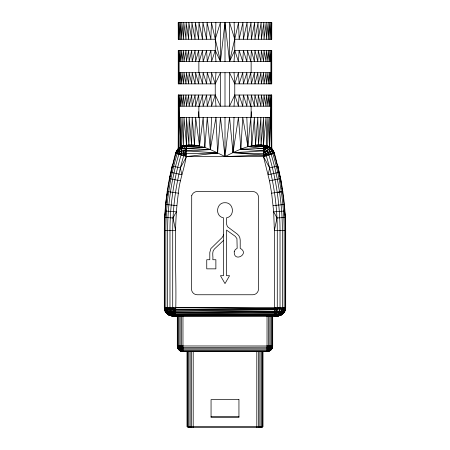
<?xml version="1.0" encoding="UTF-8"?>
<svg xmlns="http://www.w3.org/2000/svg" width="450" height="450" viewBox="0 0 450 450"><rect width="100%" height="100%" fill="white"/><g stroke="black" fill="none" stroke-linecap="round" stroke-linejoin="round"><path stroke-width="0.67" d="M272.779 150.958L274.326 153.298C273.099 149.636 270.146 146.542 266.338 145.597C251.528 142.684 237.808 150.261 225 156.561L220.466 117.337L217.62 152.961L186.531 150.896C182.993 150.587 178.796 150.587 176.074 153.236L175.674 153.298C177.879 145.029 187.616 144.894 194.484 145.226L192.212 117.337L191.582 145.226L189.135 117.337L188.927 145.226L186.39 117.337L186.531 145.226C181.626 145.243 177.12 148.635 175.674 153.298L186.531 156.561L263.469 156.561L274.326 153.298L271.282 153.624L264.538 155.374L263.469 155.081L225 156.561C212.951 150.75 200.441 143.589 186.531 145.226C183.729 145.271 180.99 146.301 178.903 148.179C174.099 152.713 174.561 160.149 172.215 165.898C167.034 187.048 164.374 208.8 164.306 230.58L164.306 307.429C164.25 311.957 168.272 316.029 172.822 315.928L277.194 315.928C281.734 316.012 285.756 311.951 285.694 307.429L285.694 230.58C285.626 208.8 282.966 187.048 277.785 165.898C275.31 159.632 275.873 151.003 269.499 146.964L269.556 117.337M178.256 148.815L178.47 95.023L179.28 106.177L178.903 148.179L178.256 148.815L178.251 95.023L215.235 95.023L220.466 106.177L220.466 72.709L215.235 83.863L215.235 95.023L215.972 106.177M279.382 315.63L282.668 313.931L280.744 315.135L175.118 315.63L170.584 315.63L167.333 313.931L170.584 315.63L172.868 315.928C168.131 316.035 164.925 311.721 164.306 307.429L165.105 311.012L167.372 313.931L283.894 312.593L285.339 309.651L285.694 307.429C285.711 311.974 281.672 316.046 277.121 315.928L278.179 315.855L277.132 315.928C281.694 316.041 285.756 311.985 285.694 307.429L164.306 307.429C164.194 313.178 170.263 317.143 175.641 315.855L274.359 315.928L274.359 230.58L273.673 211.826L271.626 193.174L269.499 180.844L263.469 156.561L263.61 117.337L261.073 145.226L260.865 117.337L258.418 145.226L257.788 117.337L255.516 145.226C262.029 144.529 270.934 145.834 272.914 153.309L272.869 153.737C280.322 178.627 284.141 204.593 284.175 230.58L284.175 307.429C284.282 311.496 281.256 315.832 276.941 315.928C281.503 316.097 285.418 311.918 285.306 307.429L285.306 230.58C285.272 204.486 281.436 178.408 273.954 153.411C272.694 148.809 268.307 145.187 263.469 145.226L265.984 117.337L266.951 145.772L269.499 146.964L271.53 95.023L271.744 148.815L273.144 150.66L274.326 153.298C271.451 143.179 259.65 145.328 251.809 145.597L250.74 117.337L247.899 146.565L264.707 148.978L266.979 150.508L268.312 152.162L269.179 154.114L268.898 154.929C276.233 179.438 279.99 204.998 280.024 230.58L280.024 307.429C279.906 310.472 279.411 314.595 276.193 315.928C280.395 315.849 282.442 311.074 282.375 307.429L282.375 230.58C282.341 204.773 278.544 178.982 271.148 154.254C270.343 150.446 267.058 147.803 263.469 146.745L251.809 145.597L254.402 117.337L255.516 145.226M179.134 83.863L179.134 50.394M270.866 83.863L270.866 50.394M178.251 22.5L178.47 39.234L178.476 22.5L179.134 39.234L179.151 22.5L180.225 39.234L180.264 22.5L181.738 39.234L181.811 22.5L183.662 39.234L183.774 22.5L185.974 39.234L186.131 22.5L188.657 39.234L188.865 22.5L191.678 39.234L191.942 22.5L195.019 39.234L195.345 22.5L198.641 39.234L199.029 22.5L202.511 39.234L202.961 22.5L206.595 39.234L207.112 22.5L210.847 39.234L211.433 22.5L220.466 61.549L220.416 22.5L215.235 39.234L178.251 39.234L178.251 22.5L271.749 22.5L271.53 39.234L271.524 22.5L270.866 39.234L270.849 22.5L269.775 39.234L269.736 22.5L268.262 39.234L268.189 22.5L266.338 39.234L266.226 22.5L264.026 39.234L263.869 22.5L261.343 39.234L261.135 22.5L258.322 39.234L258.058 22.5L254.981 39.234L254.655 22.5L251.359 39.234L250.971 22.5L247.489 39.234L247.039 22.5L243.405 39.234L242.888 22.5L239.153 39.234L238.567 22.5L229.534 61.549L225 22.5L220.466 61.549L215.235 50.394L215.882 22.5M272.914 153.309L274.219 153.225L273.144 150.66L271.254 148.343L270.72 117.337L270.866 95.023M177.322 152.207L177.131 153.737C169.678 178.627 165.859 204.593 165.825 230.58L165.825 307.429C165.718 311.496 168.744 315.832 173.059 315.928L169.228 315.129L167.912 314.179L165.285 311.372L164.661 309.651L174.504 309.651L175.641 309.262L285.615 308.548L283.691 312.907L166.056 312.593L164.61 309.651L164.694 230.58C164.728 204.486 168.564 178.408 176.046 153.411L179.032 151.689L181.446 151.183L210.319 149.631L207.281 117.337L204.846 147.471L186.531 146.745C182.846 146.278 178.751 147.651 176.721 150.907L178.312 148.849L180.979 146.678L182.031 117.337L183.369 145.676L184.016 117.337L186.531 145.226C183.459 147.296 183.617 152.353 183.718 155.717C176.462 179.972 172.744 205.268 172.71 230.58L172.71 307.429C173.047 310.146 172.434 314.201 174.949 315.928L174.409 315.63M165.487 207.799L165.578 204.491L166.708 197.072M234.028 117.337L232.999 152.674L263.469 155.081L270.321 152.021L273.442 151.296M251.319 111.758L251.128 117.337L251.128 106.177M178.346 148.809L176.856 150.66L175.674 153.298C177.261 149.074 182.514 147.943 186.531 148.545L210.319 149.631L211.562 117.337M194.484 145.226L195.598 117.337L199.507 145.873L186.531 146.745L185.293 146.194L182.672 146.503L180.298 147.42M181.502 315.928L181.502 345.966C181.277 347.738 179.662 352.018 182.97 351.63L267.03 351.63C270.056 351.647 272.734 349.003 272.694 345.966L272.694 315.928M268.498 351.439L269.038 349.712L268.498 345.966L268.498 315.928M210.319 149.631L215.972 117.337L217.62 152.961L186.531 156.561L185.006 154.901L185.406 150.789L186.531 146.745M234.675 40.629L234.118 22.5M215.972 61.549L215.235 50.394L178.251 50.394L178.251 83.863L215.235 83.863L215.972 72.709M234.028 61.549L234.765 50.394L234.765 39.234L229.584 22.5L229.534 61.549L234.765 50.394L271.749 50.394L271.749 83.863L234.765 83.863L229.534 72.709L229.534 106.177L234.765 95.023L234.765 83.863L234.028 72.709M234.028 106.177L234.765 95.023L271.749 95.023L271.744 148.815L270.906 148.281L268.661 149.316L263.469 153.63L232.999 152.674L229.534 117.337L225 156.561L225 117.337M179.28 72.709L178.47 83.863L178.47 50.394L179.28 61.549L270.72 61.549L271.53 50.394L271.53 83.863L270.72 72.709L179.28 72.709L180.225 83.863L180.444 72.709L181.738 83.863L182.031 72.709L183.662 83.863L184.016 72.709L185.974 83.863L186.39 72.709L188.657 83.863L189.135 72.709L191.678 83.863L192.212 72.709L195.019 83.863L195.598 72.709L198.641 83.863L199.26 72.709L202.511 83.863L203.169 72.709L206.595 83.863L207.281 72.709L210.847 83.863L211.562 72.709L215.235 83.863M179.134 95.023L179.28 106.177L270.72 106.177L271.53 95.023L271.339 148.404L269.021 146.678L266.108 145.575L265.275 146.008L263.469 148.545L240.896 149.119L238.438 117.337L232.999 152.674L263.469 150.896L266.164 153.276L266.816 154.732L266.282 155.717C273.538 179.972 277.256 205.268 277.29 230.58L277.273 308.548L276.508 313.931L276.019 315.135L275.108 315.928L278.291 315.855L281.132 314.955L168.902 314.955M179.28 61.549L180.225 50.394L180.444 61.549L181.738 50.394L182.031 61.549L183.662 50.394L184.016 61.549L185.974 50.394L186.39 61.549L188.657 50.394L189.135 61.549L191.678 50.394L192.212 61.549L195.019 50.394L195.598 61.549L198.641 50.394L199.26 61.549L202.511 50.394L203.169 61.549L206.595 50.394L207.281 61.549L210.847 50.394L211.562 61.549L215.235 50.394M179.28 106.177L180.225 95.023L180.444 106.177L181.738 95.023L182.031 106.177L183.662 95.023L184.016 106.177L185.974 95.023L186.39 106.177L188.657 95.023L189.135 106.177L191.678 95.023L192.212 106.177L195.019 95.023L195.598 106.177L198.641 95.023L199.26 106.177L202.511 95.023L203.169 106.177L206.595 95.023L207.281 106.177L210.847 95.023L211.562 106.177L215.235 95.023M270.72 72.709L269.775 83.863L269.556 72.709L268.262 83.863L267.969 72.709L266.338 83.863L265.984 72.709L264.026 83.863L263.61 72.709L261.343 83.863L260.865 72.709L258.322 83.863L257.788 72.709L254.981 83.863L254.402 72.709L251.359 83.863L250.74 72.709L247.489 83.863L246.831 72.709L243.405 83.863L242.719 72.709L239.153 83.863L238.438 72.709L234.765 83.863M180.174 147.774L178.852 154.254C171.456 178.982 167.659 204.773 167.625 230.58L167.625 307.429C167.558 311.074 169.605 315.849 173.807 315.928C170.589 314.595 170.094 310.472 169.976 307.429L169.976 230.58C170.01 204.998 173.768 179.438 181.102 154.929C181.192 151.408 181.024 144.534 186.317 145.254L186.531 145.614L199.507 145.873L203.169 117.337L204.846 147.471L186.531 148.545L185.979 148.196C182.469 147.853 178.341 148.748 176.349 151.914M186.531 145.226C187.971 161.708 179.561 176.861 178.38 193.168C172.851 232.712 176.951 272.841 175.641 312.593L166.354 312.907M275.67 315.63L274.359 315.928L275.591 315.63L276.311 314.179L277.29 307.429L279.596 308.548C279.293 311.203 278.814 315.242 275.676 315.928L276.767 315.63M217.62 152.961L178.791 153.883L177.131 153.737L177.289 152.432M176.062 153.242L176.355 151.903M165.403 211.101L164.621 217.519L173.014 217.929L176.327 211.821L165.409 211.022L165.578 204.491L176.856 205.594M267.03 315.928L267.03 351.63C270.079 351.641 272.694 348.998 272.694 345.966L177.306 345.966L177.306 315.928M285.559 308.548L285.306 307.429C284.197 311.349 281.773 316.08 276.93 315.928L277.785 315.855L276.626 315.928C280.468 315.883 283.078 312.092 283.376 308.548L282.375 307.429C281.014 310.326 280.828 314.933 276.924 315.855M172.142 315.855C168.3 315.264 165.285 311.248 165.825 307.429L167.068 308.548C167.349 311.974 169.706 315.844 173.486 315.928L172.845 315.855L174.814 315.855C172.89 313.481 174.049 309.971 172.71 307.429L171.028 308.548C171.354 311.102 171.529 315.056 174.482 315.928M223.481 234.304L223.312 235.524L222.053 237.617L210.881 248.574L209.796 252.495L209.796 259.729L206.752 259.729L206.752 268.852L215.876 268.852L215.876 259.729L212.833 259.729C213.373 256.326 211.562 251.983 214.262 249.182L223.481 240.452M166.916 195.722L167.22 193.703M171.096 172.339L172.215 165.898L180.371 167.923L181.783 174.718L171.096 172.339L169.38 178.65L180.501 180.844M269.021 146.678L268.656 146.604C265.517 148.061 263.076 151.543 263.469 155.081L268.312 152.162L273.032 150.564M263.964 151.144L265.725 153.984L266.282 155.717L263.469 156.561L269.629 167.923L268.217 174.724L278.904 172.344L280.62 178.65L281.767 186.75M273.144 205.594L284.423 204.491L284.591 211.028L273.673 211.826L276.986 217.929L274.359 230.58L285.694 230.58M267.75 146.154L265.905 147.454L263.469 150.896L240.896 149.119L242.719 117.337L247.899 146.565L263.469 146.745C267.12 147.274 270.231 150.109 271.282 153.624L271.148 154.254L269.179 154.114M177.283 152.229L178.661 148.404L180.979 146.678L183.662 145.597L182.841 146.464L181.98 148.612L181.102 154.929L185.006 154.901L186.531 153.63L185.147 152.814L183.651 152.781L177.131 153.737M258.097 427.5L258.384 426.386L258.384 351.63M274.359 308.548L175.641 307.429L174.476 308.548L174.572 311.372L175.641 312.593L274.359 311.372L284.844 311.012L285.39 309.651L284.715 311.372L282.358 314.179L279.028 315.726L277.194 315.928M178.065 315.928L178.065 345.966C176.816 348.418 179.246 350.843 181.502 351.439M177.756 150.249L178.312 148.849M165.589 311.372L165.285 311.372L164.694 307.429L165.673 308.548M279.596 308.548L280.024 307.429L281.661 308.548M180.135 315.928L180.135 345.966C178.672 348.368 179.241 352.226 182.97 351.63L182.97 315.928M178.239 148.944L176.558 151.296L175.781 153.225L176.102 153.203M272.503 347.434L271.356 349.543L270.382 350.286L267.03 351.439L181.384 351.382M178.965 315.928L178.965 345.966C177.002 348.784 179.826 351.877 182.97 351.439C180.135 351.028 177.126 349.206 177.306 345.966C177.143 349.02 180.141 350.994 182.97 350.871L268.909 350.887M167.068 308.548L167.625 307.429L168.896 308.548C169.161 311.524 170.466 315.585 173.942 315.928M259.307 427.5L259.864 426.386L259.864 351.63M185.406 150.789L186.531 148.545M180.394 147.364L179.516 149.361L178.852 154.254L181.018 153.613M180.371 167.923L186.531 156.561M264.324 147.156L263.503 148.556C265.854 150.103 268.442 151.892 268.898 154.929L266.816 154.732M260.347 427.5L261.135 426.386L261.135 351.63M283.376 308.548L284.175 307.429L284.631 308.548M185.147 152.814L186.531 150.896M263.469 146.745L264.971 145.344M271.935 315.928L271.935 345.966L270.382 347.451L267.03 348.801L182.97 348.801C180.793 349.335 178.222 348.148 177.497 345.966L177.497 315.928M177.3 150.525L178.374 149.175M261.146 427.5L262.114 426.386L262.114 351.63M168.896 308.548L169.976 307.429L171.028 308.548M262.727 426.386L261.647 427.5L262.727 426.386L262.727 351.63M262.935 351.63L262.935 426.386L261.816 427.5L188.184 427.5L187.065 426.386L187.065 351.63M283.691 312.907L282.302 314.179L167.687 314.179M176.856 150.66L180.979 146.678L180.444 117.337M271.035 315.928L271.035 345.966L268.768 347.209L182.97 347.434L181.232 347.209L178.965 345.966M183.718 155.717L185.006 154.901M269.865 315.928L269.865 345.966L267.03 347.434L268.909 348.053M285.339 309.651L175.641 311.012L174.572 311.372L175.236 315.855L279.416 315.63M280.502 314.955L277.942 315.855M272.503 315.928L272.503 345.966C271.783 348.429 268.875 348.711 267.03 349.971L182.97 349.971C180.771 349.897 178.138 349.009 177.401 346.708L177.497 345.966L179.511 347.923L182.97 348.801L179.618 347.451L178.065 345.966M185.293 146.194L186.531 145.614L183.6 145.648L180.81 146.829M271.035 345.966L271.581 347.507L271.496 349.239L268.971 350.623L267.03 350.871L270.551 349.751L271.581 348.975L272.278 347.479L271.935 345.966M172.71 307.429L175.641 309.262L274.359 309.651L277.104 308.548L274.359 307.429M181.091 348.053L182.97 347.434L180.135 345.966M181.384 346.472L182.97 345.966M174.476 308.548L164.385 308.548L166.309 312.907L169.228 315.129L282.628 313.931M277.515 315.855L278.398 315.63M269.629 167.923L277.785 165.898L278.904 172.344M275.051 315.928L275.383 315.855L274.359 315.63M177.497 347.434L178.419 348.975L179.449 349.751L180.996 350.381L182.97 349.971L180.996 348.913M278.229 315.855C282.234 315.354 285.671 311.512 285.306 307.429M269.499 180.844L280.62 178.65M277.228 192.352L282.836 191.52L271.626 193.174M183.6 145.648L186.317 145.254M279.551 192.004L281.334 191.745M175.641 315.726L177.744 315.726L174.679 315.855L175.641 315.928L175.641 313.931L174.679 312.907M176.558 151.296L176.889 151.256M276.193 315.928L276.93 315.855M276.986 217.929L285.379 217.519L284.591 210.999M284.653 311.372L165.42 311.012M268.616 351.382L267.03 351.439L268.768 351.214L270.382 350.286L270.551 348.283L269.865 345.966M181.091 350.887L182.97 350.871L180.996 350.381M234.765 39.234L271.749 39.234L271.749 22.5M178.903 148.179L178.47 95.023L179.28 117.337L270.72 117.337M164.306 230.58L175.641 230.58L173.014 217.929M172.806 315.928C169.453 316.074 166.674 313.509 165.105 311.012M165.336 311.372L174.572 311.372M211.056 416.346L238.944 416.346M187.065 426.386L262.935 426.386M166.59 312.907L166.309 312.907L167.642 314.179L169.071 314.955M275.383 315.855L272.256 315.849M164.61 309.651L164.936 309.651M171.804 315.855L169.228 315.129L173.486 315.928M269.004 348.913L267.03 348.801L270.489 347.923L272.503 345.966L272.599 346.708C271.862 349.009 269.229 349.897 267.03 349.971L269.004 350.381M172.215 315.855L173.374 315.928L172.845 315.855M271.282 153.624L272.869 153.737C271.8 149.394 267.874 146.132 263.469 145.614M173.059 315.928L169.459 314.955M173.374 315.928L171.591 315.63M173.807 315.928L172.361 315.63M173.666 315.855L174.324 315.928L173.289 315.63M275.321 315.855L175.236 315.855M167.546 191.576L167.164 191.52L178.38 193.168M263.469 145.226L266.951 145.772L267.969 117.337L269.499 146.964M267.03 345.966L268.616 346.472M274.359 315.129L275.591 315.63M274.359 314.179L276.013 314.955M274.359 312.907L276.384 313.931M274.359 311.372L276.699 312.593M274.359 309.651L276.93 311.012M174.977 315.135L175.641 315.63M271.339 148.404L269.994 148.517L268.639 149.293L263.481 153.636L264.668 155.947M271.828 149.153L273.279 150.907L271.642 148.809L272.244 150.249L271.688 148.849M174.814 314.179L175.641 314.955M188.353 427.5L187.273 426.386L187.273 351.63M272.722 150.773L273.651 151.914M188.854 427.5L187.886 426.386L187.886 351.63M174.504 309.651L175.641 311.012M189.653 427.5L188.865 426.386L188.865 351.63M190.693 427.5L190.136 426.386L190.136 351.63M165.009 310.106L165.336 311.012M234.765 50.394L238.438 61.549L239.153 50.394L242.719 61.549L243.405 50.394L246.831 61.549L247.489 50.394L250.74 61.549L251.359 50.394L254.402 61.549L254.981 50.394L257.788 61.549L258.322 50.394L260.865 61.549L261.343 50.394L263.61 61.549L264.026 50.394L265.984 61.549L266.338 50.394L267.969 61.549L268.262 50.394L269.556 61.549L269.775 50.394L270.72 61.549M234.765 95.023L238.438 106.177L239.153 95.023L242.719 106.177L243.405 95.023L246.831 106.177L247.489 95.023L250.74 106.177L251.359 95.023L254.402 106.177L254.981 95.023L257.788 106.177L258.322 95.023L260.865 106.177L261.343 95.023L263.61 106.177L264.026 95.023L265.984 106.177L266.338 95.023L267.969 106.177L268.262 95.023L269.556 106.177L269.775 95.023L270.72 106.177M191.903 427.5L191.616 426.386L191.616 351.63M273.645 151.903L273.938 153.242M277.785 165.898L278.887 172.266M281.959 188.1L282.156 189.45M215.235 39.234L215.325 40.629M179.28 117.337L180.968 146.683M246.831 117.337L247.899 146.565M198.681 111.758L198.872 117.337L198.872 106.177M199.26 117.337L199.507 145.873M256.798 351.63L256.798 427.5M251.128 61.549L251.128 72.709M225 22.5L225 61.549M225 72.709L225 106.177M198.872 61.549L198.872 72.709M193.202 351.63L193.202 427.5M234.225 251.668C233.651 263.036 250.189 253.8 240.204 248.327L240.204 240.041L239.828 237.679L238.736 235.553L237.037 233.865L227.402 226.659L226.519 223.965L226.519 217.789C235.26 216.399 233.843 202.326 225 202.708C216.157 202.326 214.74 216.399 223.481 217.789L223.481 275.698L220.438 275.698L225 283.596L229.562 275.698L226.519 275.698L226.519 230.051L235.266 236.334L236.936 238.624L237.167 248.327L235.26 249.615L234.225 251.668M191.717 195.688L191.531 289.176C191.509 292.162 194.124 294.772 197.106 294.756L252.894 294.756C255.876 294.772 258.491 292.162 258.469 289.176L258.469 197.128C258.491 194.147 255.876 191.531 252.894 191.554L197.106 191.554C194.642 191.565 192.369 193.309 191.717 195.688M238.944 399.606L211.056 399.606L211.056 417.459L238.944 417.459L238.944 399.606"/></g></svg>
